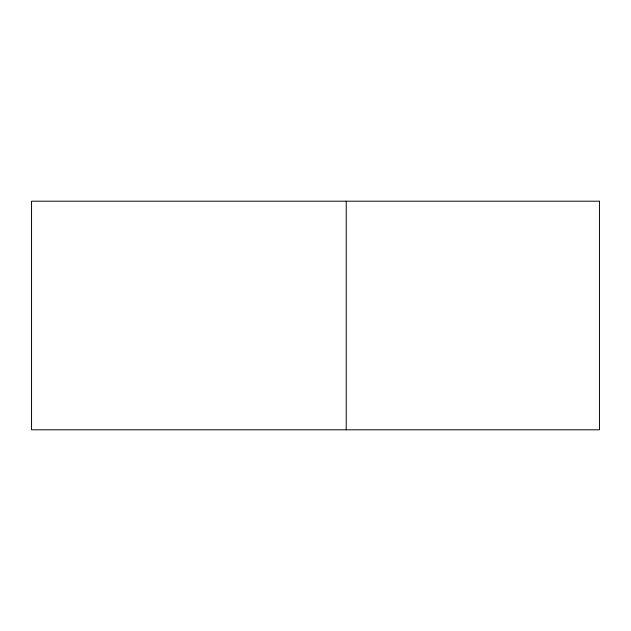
<?xml version="1.0" encoding="UTF-8"?>
<svg xmlns="http://www.w3.org/2000/svg" width="631" height="631" viewBox="0 0 631 631"><rect width="100%" height="100%" fill="white"/><g stroke="black" fill="none" stroke-linecap="round" stroke-linejoin="round"><path stroke-width="0.95" d="M346.222 201.202L346.222 429.798M599.45 201.202L31.55 201.202L31.55 429.798L599.45 429.798L599.45 201.202"/></g></svg>
